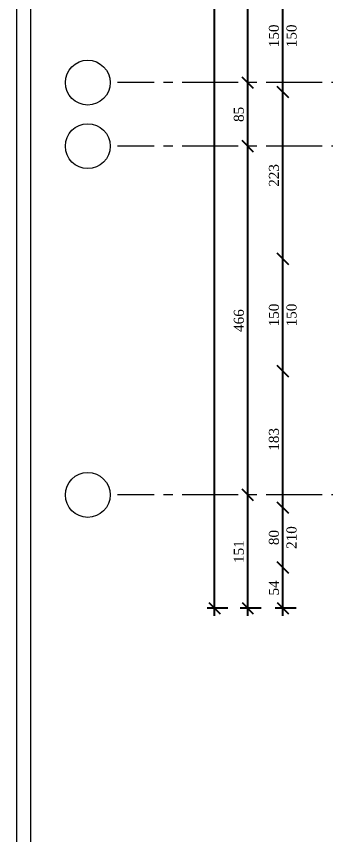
# Model space of a CAD drawing. Header units: millimetres. Extents: x 1373 to 40779, y 1939 to 6439.
# Drawn here: x 12852 to 13266, y 2921 to 4015 of the extents above; entities that cross this region are included whole.
import ezdxf

# ---------------------------------------------------------------- set-up
doc = ezdxf.new("R2010")
doc.units = ezdxf.units.MM
doc.linetypes.add('IMPORT-CENTER2', pattern=[112.5, 75, -12.5, 12.5, -12.5])
for name, color, linetype, lineweight in [('A-ANNO-DIMS', 211, 'Continuous', 18), ('S-GRID', 252, 'IMPORT-CENTER2', 5), ('S-GRID-IDEN', 1, 'Continuous', 18)]:
    doc.layers.add(name, color=color, linetype=linetype, lineweight=lineweight)
doc.styles.add('Times New Roman', font='times.ttf', dxfattribs={"height": 13.4})
doc.dimstyles.new('2_0_mm_-_Arial', dxfattribs={"dimscale": 30.48, "dimtxt": 14.029207, "dimasz": 0.492126, "dimexe": 0.328084, "dimexo": 0.625, "dimgap": 0.164042, "dimtad": 1, "dimdec": 0, "dimtxsty": 'Times New Roman', "dimblk1": 'OBLIQUE', "dimblk2": 'OBLIQUE', "dimsah": 1, "dimcen": 2.5, "dimdle": 0.328084, "dimazin": 3, "dimtfac": 1, "dimtix": 1, "dimtmove": 0, "dimatfit": 3, "dimfxl": 0.656168, "dimfxlon": 1, "dimtvp": 1, "dimarcsym": 2})

# ---------------------------------------------------------------- blocks, each defined once
blk = doc.blocks.new('Grid - 3_0mm mit Kreis-1799268-1_ NORMAL KAT')
at = {"layer": 'S-GRID-IDEN'}
blk.add_circle((0, 0), 0.3, dxfattribs=at)
blk = doc.blocks.new('_Oblique')
at = {"color": 0, "linetype": 'ByBlock', "lineweight": -2}
blk.add_line((-0.5, -0.5), (0.5, 0.5), dxfattribs=at)
blk = doc.blocks.new('*D17864')
at = {"layer": 'A-ANNO-DIMS', "color": 0, "lineweight": -2, "transparency": 16777216}
for p, q in [((13161.7, 3213.8), (13161.7, 3385.3)), ((13179.8, 3223.8), (13151.7, 3223.8))]:
    blk.add_line(p, q, dxfattribs=at)
at = {"layer": 'Defpoints', "color": 0, "transparency": 16777216}
for p in [(13141.7, 3375.3), (13161.7, 3375.3), (13181.7, 3223.8)]:
    blk.add_point(p, dxfattribs=at)
at = {"layer": 'A-ANNO-DIMS', "color": 0, "lineweight": -2, "transparency": 16777216, "xscale": 15, "yscale": 15, "zscale": 15}
for p, rotation in [((13161.7, 3375.3), 90), ((13161.7, 3223.8), 270)]:
    blk.add_blockref('_Oblique', p, dxfattribs=dict(at, rotation=rotation))
at = {"layer": 'A-ANNO-DIMS', "color": 0, "transparency": 16777216, "insert": (13149.9, 3299.5), "char_height": 13.4, "width": 24.287, "attachment_point": 5, "rotation": 90, "style": 'Times New Roman'}
blk.add_mtext('\\A1;151', dxfattribs=at)
blk = doc.blocks.new('*D17865')
at = {"layer": 'A-ANNO-DIMS', "color": 0, "lineweight": -2, "transparency": 16777216}
blk.add_line((13161.7, 3365.3), (13161.7, 3851.6), dxfattribs=at)
at = {"layer": 'Defpoints', "color": 0, "transparency": 16777216}
for p in [(13141.7, 3841.6), (13161.7, 3841.6), (13141.7, 3375.3)]:
    blk.add_point(p, dxfattribs=at)
at = {"layer": 'A-ANNO-DIMS', "color": 0, "lineweight": -2, "transparency": 16777216, "xscale": 15, "yscale": 15, "zscale": 15}
for p, rotation in [((13161.7, 3841.6), 90), ((13161.7, 3375.3), 270)]:
    blk.add_blockref('_Oblique', p, dxfattribs=dict(at, rotation=rotation))
at = {"layer": 'A-ANNO-DIMS', "color": 0, "transparency": 16777216, "insert": (13149.9, 3608.4), "char_height": 13.4, "width": 36.43, "attachment_point": 5, "rotation": 90, "style": 'Times New Roman'}
blk.add_mtext('\\A1;466', dxfattribs=at)
blk = doc.blocks.new('*D17866')
at = {"layer": 'A-ANNO-DIMS', "color": 0, "lineweight": -2, "transparency": 16777216}
blk.add_line((13161.7, 3831.6), (13161.7, 3936.6), dxfattribs=at)
at = {"layer": 'Defpoints', "color": 0, "transparency": 16777216}
for p in [(13141.7, 3926.6), (13161.7, 3926.6), (13141.7, 3841.6)]:
    blk.add_point(p, dxfattribs=at)
at = {"layer": 'A-ANNO-DIMS', "color": 0, "lineweight": -2, "transparency": 16777216, "xscale": 15, "yscale": 15, "zscale": 15}
for p, rotation in [((13161.7, 3926.6), 90), ((13161.7, 3841.6), 270)]:
    blk.add_blockref('_Oblique', p, dxfattribs=dict(at, rotation=rotation))
at = {"layer": 'A-ANNO-DIMS', "color": 0, "transparency": 16777216, "insert": (13149.9, 3884.1), "char_height": 13.4, "width": 24.287, "attachment_point": 5, "rotation": 90, "style": 'Times New Roman'}
blk.add_mtext('\\A1;85', dxfattribs=at)
blk = doc.blocks.new('*D17867')
at = {"layer": 'A-ANNO-DIMS', "color": 0, "lineweight": -2, "transparency": 16777216}
blk.add_line((13161.7, 3916.6), (13161.7, 4226.6), dxfattribs=at)
at = {"layer": 'Defpoints', "color": 0, "transparency": 16777216}
for p in [(13141.7, 4216.6), (13161.7, 4216.6), (13141.7, 3926.6)]:
    blk.add_point(p, dxfattribs=at)
at = {"layer": 'A-ANNO-DIMS', "color": 0, "lineweight": -2, "transparency": 16777216, "xscale": 15, "yscale": 15, "zscale": 15}
for p, rotation in [((13161.7, 4216.6), 90), ((13161.7, 3926.6), 270)]:
    blk.add_blockref('_Oblique', p, dxfattribs=dict(at, rotation=rotation))
at = {"layer": 'A-ANNO-DIMS', "color": 0, "transparency": 16777216, "insert": (13149.8, 4071.6), "char_height": 13.4, "width": 36.43, "attachment_point": 5, "rotation": 90, "style": 'Times New Roman'}
blk.add_mtext('\\A1;290', dxfattribs=at)
blk = doc.blocks.new('*D17874')
at = {"layer": 'A-ANNO-DIMS', "color": 0, "lineweight": -2, "transparency": 16777216}
for p, q in [((13117.3, 3213.8), (13117.3, 5072.1)), ((13135.3, 3223.8), (13107.3, 3223.8))]:
    blk.add_line(p, q, dxfattribs=at)
at = {"layer": 'Defpoints', "color": 0, "transparency": 16777216}
for p in [(13117.3, 5062.1), (13137.3, 5062.1), (13137.3, 3223.8)]:
    blk.add_point(p, dxfattribs=at)
at = {"layer": 'A-ANNO-DIMS', "color": 0, "lineweight": -2, "transparency": 16777216, "xscale": 15, "yscale": 15, "zscale": 15}
for p, rotation in [((13117.3, 5062.1), 90), ((13117.3, 3223.8), 270)]:
    blk.add_blockref('_Oblique', p, dxfattribs=dict(at, rotation=rotation))
at = {"layer": 'A-ANNO-DIMS', "color": 0, "transparency": 16777216, "insert": (13105.4, 4142.9), "char_height": 13.4, "width": 36.43, "attachment_point": 5, "rotation": 90, "style": 'Times New Roman'}
blk.add_mtext('\\A1;1838', dxfattribs=at)
blk = doc.blocks.new('*D17875')
at = {"layer": 'A-ANNO-DIMS', "color": 0, "lineweight": -2, "transparency": 16777216}
for p, q in [((13208.6, 3213.8), (13208.6, 3288.3)), ((13226.7, 3223.8), (13198.6, 3223.8))]:
    blk.add_line(p, q, dxfattribs=at)
at = {"layer": 'Defpoints', "color": 0, "transparency": 16777216}
for p in [(13208.6, 3278.3), (13228.6, 3278.3), (13228.6, 3223.8)]:
    blk.add_point(p, dxfattribs=at)
at = {"layer": 'A-ANNO-DIMS', "color": 0, "lineweight": -2, "transparency": 16777216, "xscale": 15, "yscale": 15, "zscale": 15}
for p, rotation in [((13208.6, 3278.3), 90), ((13208.6, 3223.8), 270)]:
    blk.add_blockref('_Oblique', p, dxfattribs=dict(at, rotation=rotation))
at = {"layer": 'A-ANNO-DIMS', "color": 0, "transparency": 16777216, "insert": (13196.8, 3251), "char_height": 13.4, "width": 24.287, "attachment_point": 5, "rotation": 90, "style": 'Times New Roman'}
blk.add_mtext('\\A1;54', dxfattribs=at)
blk = doc.blocks.new('*D17876')
at = {"layer": 'A-ANNO-DIMS', "color": 0, "lineweight": -2, "transparency": 16777216}
blk.add_line((13208.6, 3268.3), (13208.6, 3368.3), dxfattribs=at)
at = {"layer": 'Defpoints', "color": 0, "transparency": 16777216}
for p in [(13208.6, 3358.3), (13228.6, 3358.3), (13228.6, 3278.3)]:
    blk.add_point(p, dxfattribs=at)
at = {"layer": 'A-ANNO-DIMS', "color": 0, "lineweight": -2, "transparency": 16777216, "xscale": 15, "yscale": 15, "zscale": 15}
for p, rotation in [((13208.6, 3358.3), 90), ((13208.6, 3278.3), 270)]:
    blk.add_blockref('_Oblique', p, dxfattribs=dict(at, rotation=rotation))
at = {"layer": 'A-ANNO-DIMS', "color": 0, "transparency": 16777216, "char_height": 13.4, "width": 36.43, "attachment_point": 5, "rotation": 90, "style": 'Times New Roman'}
for s, insert in [('\\A1;80', (13196.8, 3318.3)), ('\\A1;210', (13220.4, 3318.3))]:
    blk.add_mtext(s, dxfattribs=dict(at, insert=insert))
blk = doc.blocks.new('*D17877')
at = {"layer": 'A-ANNO-DIMS', "color": 0, "lineweight": -2, "transparency": 16777216}
blk.add_line((13208.6, 3348.3), (13208.6, 3550.9), dxfattribs=at)
at = {"layer": 'Defpoints', "color": 0, "transparency": 16777216}
for p in [(13208.6, 3540.9), (13228.6, 3540.9), (13228.6, 3358.3)]:
    blk.add_point(p, dxfattribs=at)
at = {"layer": 'A-ANNO-DIMS', "color": 0, "lineweight": -2, "transparency": 16777216, "xscale": 15, "yscale": 15, "zscale": 15}
for p, rotation in [((13208.6, 3540.9), 90), ((13208.6, 3358.3), 270)]:
    blk.add_blockref('_Oblique', p, dxfattribs=dict(at, rotation=rotation))
at = {"layer": 'A-ANNO-DIMS', "color": 0, "transparency": 16777216, "insert": (13196.8, 3449.6), "char_height": 13.4, "width": 24.287, "attachment_point": 5, "rotation": 90, "style": 'Times New Roman'}
blk.add_mtext('\\A1;183', dxfattribs=at)
blk = doc.blocks.new('*D17878')
at = {"layer": 'A-ANNO-DIMS', "color": 0, "lineweight": -2, "transparency": 16777216}
blk.add_line((13208.6, 3530.9), (13208.6, 3700.9), dxfattribs=at)
at = {"layer": 'Defpoints', "color": 0, "transparency": 16777216}
for p in [(13208.6, 3690.9), (13228.6, 3690.9), (13228.6, 3540.9)]:
    blk.add_point(p, dxfattribs=at)
at = {"layer": 'A-ANNO-DIMS', "color": 0, "lineweight": -2, "transparency": 16777216, "xscale": 15, "yscale": 15, "zscale": 15}
for p, rotation in [((13208.6, 3690.9), 90), ((13208.6, 3540.9), 270)]:
    blk.add_blockref('_Oblique', p, dxfattribs=dict(at, rotation=rotation))
at = {"layer": 'A-ANNO-DIMS', "color": 0, "transparency": 16777216, "char_height": 13.4, "width": 24.287, "attachment_point": 5, "rotation": 90, "style": 'Times New Roman'}
for insert in [(13196.8, 3615.9), (13220.4, 3615.9)]:
    blk.add_mtext('\\A1;150', dxfattribs=dict(at, insert=insert))
blk = doc.blocks.new('*D17879')
at = {"layer": 'A-ANNO-DIMS', "color": 0, "lineweight": -2, "transparency": 16777216}
blk.add_line((13208.6, 3680.9), (13208.6, 3924.1), dxfattribs=at)
at = {"layer": 'Defpoints', "color": 0, "transparency": 16777216}
for p in [(13208.6, 3914.1), (13228.6, 3914.1), (13228.6, 3690.9)]:
    blk.add_point(p, dxfattribs=at)
at = {"layer": 'A-ANNO-DIMS', "color": 0, "lineweight": -2, "transparency": 16777216, "xscale": 15, "yscale": 15, "zscale": 15}
for p, rotation in [((13208.6, 3914.1), 90), ((13208.6, 3690.9), 270)]:
    blk.add_blockref('_Oblique', p, dxfattribs=dict(at, rotation=rotation))
at = {"layer": 'A-ANNO-DIMS', "color": 0, "transparency": 16777216, "insert": (13196.8, 3802.5), "char_height": 13.4, "width": 36.43, "attachment_point": 5, "rotation": 90, "style": 'Times New Roman'}
blk.add_mtext('\\A1;223', dxfattribs=at)
blk = doc.blocks.new('*D17880')
at = {"layer": 'A-ANNO-DIMS', "color": 0, "lineweight": -2, "transparency": 16777216}
blk.add_line((13208.6, 3904.1), (13208.6, 4074.1), dxfattribs=at)
at = {"layer": 'Defpoints', "color": 0, "transparency": 16777216}
for p in [(13208.6, 4064.1), (13228.6, 4064.1), (13228.6, 3914.1)]:
    blk.add_point(p, dxfattribs=at)
at = {"layer": 'A-ANNO-DIMS', "color": 0, "lineweight": -2, "transparency": 16777216, "xscale": 15, "yscale": 15, "zscale": 15}
for p, rotation in [((13208.6, 4064.1), 90), ((13208.6, 3914.1), 270)]:
    blk.add_blockref('_Oblique', p, dxfattribs=dict(at, rotation=rotation))
at = {"layer": 'A-ANNO-DIMS', "color": 0, "transparency": 16777216, "char_height": 13.4, "width": 24.287, "attachment_point": 5, "rotation": 90, "style": 'Times New Roman'}
for insert in [(13196.8, 3989.1), (13220.4, 3989.1)]:
    blk.add_mtext('\\A1;150', dxfattribs=dict(at, insert=insert))

msp = doc.modelspace()

# ---------------------------------------------------------------- linework, layer by layer
at = {"layer": 'A-ANNO-DIMS', "lineweight": 18, "ltscale": 2}
for points in [[(12852.2, 1972.4), (16168.4, 1969.9), (16168.4, 6402.4), (12852.2, 6404.9)], [(12870.9, 1991.1), (16149.6, 1988.7), (16149.6, 6383.7), (12870.9, 6386.1)]]:
    msp.add_lwpolyline(points, close=True, dxfattribs=at)
at = {"layer": 'S-GRID', "lineweight": 18}
for p, q in [((15961.4, 3926.6), (12987.7, 3926.6)), ((15961.4, 3841.6), (12987.7, 3841.6)), ((15961.4, 3375.3), (12987.7, 3375.3))]:
    msp.add_line(p, q, dxfattribs=at)

# ---------------------------------------------------------------- block references
at = {"layer": 'S-GRID-IDEN', "xscale": 99.99999999999993, "yscale": 99.99999999999993, "zscale": 99.99999999999993, "rotation": 89.99999999999982}
for p in [(12947.7, 3926.6), (12947.7, 3841.6), (12947.7, 3375.3)]:
    msp.add_blockref('Grid - 3_0mm mit Kreis-1799268-1_ NORMAL KAT', p, dxfattribs=at)

# ---------------------------------------------------------------- dimensions: what is measured, and where the dimension line sits
at = {"layer": 'A-ANNO-DIMS'}
for base, p1, p2, override, picture, middle in [((13117.3, 5062.1), (13137.3, 3223.8), (13137.3, 5062.1), {"dimse1": 0, "dimse2": 1, "dimfxl": 1838.28041}, '*D17874', (13105.4, 4142.9)), ((13161.7, 4216.6), (13141.7, 3926.6), (13141.7, 4216.6), {"dimse1": 1, "dimse2": 1, "dimfxl": 290}, '*D17867', (13149.8, 4071.6)), ((13161.7, 3926.6), (13141.7, 3841.6), (13141.7, 3926.6), {"dimse1": 1, "dimse2": 1, "dimfxl": 85}, '*D17866', (13149.9, 3884.1)), ((13208.6, 3914.1), (13228.6, 3690.9), (13228.6, 3914.1), {"dimse1": 1, "dimse2": 1, "dimfxl": 223.138801}, '*D17879', (13196.8, 3802.5)), ((13161.7, 3841.6), (13141.7, 3375.3), (13141.7, 3841.6), {"dimse1": 1, "dimse2": 1, "dimfxl": 466.277602}, '*D17865', (13149.9, 3608.4)), ((13208.6, 3540.9), (13228.6, 3358.3), (13228.6, 3540.9), {"dimse1": 1, "dimse2": 1, "dimfxl": 182.638801}, '*D17877', (13196.8, 3449.6)), ((13161.6807, 3375.2824), (13181.6807, 3223.8066), (13141.6807, 3375.2824), {"dimse1": 0, "dimse2": 1, "dimfxl": 156.668194}, '*D17864', (13149.8648, 3299.5445)), ((13208.6167, 3278.2824), (13228.6167, 3223.8066), (13228.6167, 3278.2824), {"dimse1": 0, "dimse2": 1, "dimfxl": 54.475817}, '*D17875', (13196.8008, 3251.0445))]:
    dim = msp.add_linear_dim(base=base, p1=p1, p2=p2, angle=90, dimstyle='2_0_mm_-_Arial', override=override, dxfattribs=at)
    dim.commit()
    dim.dimension.update_dxf_attribs({"geometry": picture, "text_midpoint": middle})
for base, p1, p2, text, override, picture, middle in [((13208.6, 4064.1), (13228.6, 3914.1), (13228.6, 4064.1), '<>\\X150', {"dimse1": 1, "dimse2": 1, "dimfxl": 150}, '*D17880', (13208.6, 3989.1)), ((13208.6, 3690.9), (13228.6, 3540.9), (13228.6, 3690.9), '<>\\X150', {"dimse1": 1, "dimse2": 1, "dimfxl": 150}, '*D17878', (13208.6, 3615.9)), ((13208.6, 3358.3), (13228.6, 3278.3), (13228.6, 3358.3), '<>\\X210', {"dimse1": 1, "dimse2": 1, "dimfxl": 80}, '*D17876', (13208.6, 3318.3))]:
    dim = msp.add_linear_dim(base=base, p1=p1, p2=p2, angle=90, text=text, dimstyle='2_0_mm_-_Arial', override=override, dxfattribs=at)
    dim.commit()
    dim.dimension.update_dxf_attribs({"geometry": picture, "text_midpoint": middle})

doc.saveas('drawing.dxf')
